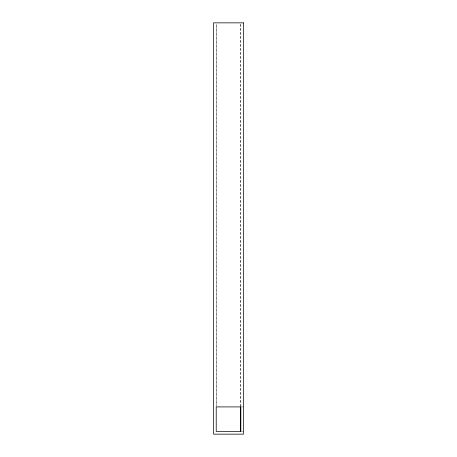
<?xml version="1.0" encoding="UTF-8"?>
<svg xmlns="http://www.w3.org/2000/svg" width="457" height="457" viewBox="0 0 457 457"><rect width="100%" height="100%" fill="white"/><g stroke="black" fill="none" stroke-linecap="round" stroke-linejoin="round"><path stroke-width="0.34" stroke-dasharray="2.29 1.71" d="M241.439 406.913L243.484 406.913M241.439 431.425L243.484 431.425M240.759 24.278L240.759 406.199M240.73 24.278L240.73 406.199M216.241 24.278L216.218 406.199L216.241 24.278"/><path stroke-width="0.69" d="M240.73 406.913L240.73 431.425M243.484 22.85L213.516 22.85L213.516 434.15L243.484 434.15L243.484 22.85M240.759 406.913L216.218 406.913L216.218 431.425L240.759 431.425L240.759 406.913"/></g></svg>
